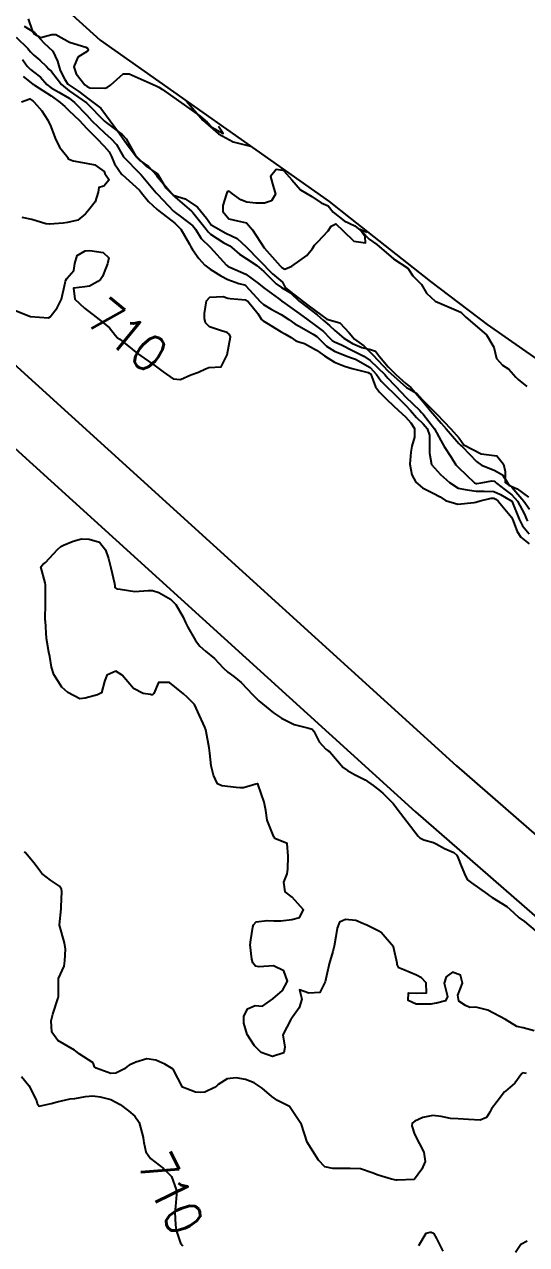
# Model space of a CAD drawing. Header units: metres. Extents: x 307586 to 320046, y 7427249 to 7434250.
# Drawn here: x 309234.7 to 309290.8, y 7432769.7 to 7432906.3 of the extents above; entities that cross this region are included whole.
import ezdxf
from ezdxf.enums import TextEntityAlignment as Align

# ---------------------------------------------------------------- set-up
doc = ezdxf.new("R2010")
doc.units = ezdxf.units.M
doc.header["$MEASUREMENT"] = 0
for name, color, linetype in [('Area', 45, 'Continuous'), ('Cotas', 45, 'Continuous'), ('Curvas de Nivel 1m', 11, 'Continuous'), ('Curvas de Nivel 5m', 15, 'Continuous'), ('Hidrografia', 140, 'Continuous'), ('Vias Primárias', 230, 'Continuous')]:
    doc.layers.add(name, color=color, linetype=linetype)
doc.styles.add('Style-STANDARD', font='STANDARD.shx')

msp = doc.modelspace()

# ---------------------------------------------------------------- linework, layer by layer
at = {"layer": 'Area'}
msp.add_polyline3d([(309239.24, 7432908.04, 705.91), (309243.14, 7432904.49, 706.15), (309268.74, 7432886.43, 706.05), (309271.08, 7432884.59, 706.22), (309280.06, 7432877.47, 706.15), (309286.41, 7432872.68, 706.28), (309293.91, 7432867.41, 706.16)], dxfattribs=at)
at = {"layer": 'Curvas de Nivel 1m', "flags": 128}
for points, elevation in [([(309235.09, 7432906.88), (309235.54, 7432905.56), (309235.76, 7432905.18), (309236.51, 7432904.79), (309237.76, 7432905.11), (309238.18, 7432905.11), (309239.74, 7432904.27), (309241.54, 7432903.69), (309241.73, 7432903.58), (309241.81, 7432903.49), (309241.82, 7432903.4), (309241.73, 7432903.27), (309240.66, 7432902.57), (309240.21, 7432901.51), (309240.48, 7432900.73), (309241.43, 7432899.49), (309241.69, 7432899.31), (309242, 7432899.17), (309243.69, 7432899.13), (309243.95, 7432899.21), (309244.29, 7432899.46), (309245.71, 7432900.72), (309246.41, 7432900.73), (309249.39, 7432899.39), (309249.69, 7432899.23), (309250.11, 7432898.97), (309254.34, 7432895.99), (309255.11, 7432895.33), (309255.63, 7432894.74), (309256.9, 7432894.03), (309256.38, 7432894.81)], 706), ([(309233.75, 7432904.82), (309235.07, 7432903.57), (309235.36, 7432903.2), (309235.73, 7432902.81), (309236.41, 7432902.25), (309237.14, 7432901.55), (309237.43, 7432901.26), (309237.71, 7432900.97), (309238.33, 7432900.17), (309238.84, 7432899.52), (309239.68, 7432898.83), (309241.62, 7432897.49), (309241.66, 7432897.45), (309243.59, 7432895.47), (309243.64, 7432895.42), (309243.84, 7432895.27), (309245.62, 7432893.92), (309246.06, 7432893.44), (309246.61, 7432892.43), (309247.19, 7432891.42), (309247.59, 7432891.03), (309248.55, 7432890.37), (309249.43, 7432889.39), (309249.57, 7432889.21), (309251.13, 7432887.37), (309251.54, 7432886.94), (309253.37, 7432885.35), (309253.52, 7432885.19), (309254.99, 7432883.33), (309255.21, 7432883.04), (309255.49, 7432882.78), (309256.97, 7432881.81), (309257.48, 7432881.55), (309257.65, 7432881.47), (309257.85, 7432881.29), (309258.73, 7432880.55), (309259.46, 7432880.06), (309260.65, 7432879.26), (309261.44, 7432878.59), (309262.82, 7432877.24), (309263.42, 7432876.82), (309264.42, 7432876.22), (309265.4, 7432875.3), (309265.51, 7432875.2), (309267.38, 7432873.74), (309268.07, 7432873.17), (309268.77, 7432872.57), (309269.36, 7432872), (309270.36, 7432871.14), (309271.35, 7432870.54), (309272.37, 7432870.09), (309273.34, 7432869.89), (309273.92, 7432869.69), (309274.36, 7432869.09), (309275.32, 7432867.94), (309276.17, 7432867.07), (309277.29, 7432866.07), (309277.87, 7432865.64), (309278.39, 7432865.04), (309279.27, 7432863.97), (309280.06, 7432863.02), (309281.24, 7432861.64), (309281.81, 7432861), (309283.22, 7432859.36), (309283.4, 7432859.17), (309283.62, 7432858.98), (309285.19, 7432857.36), (309285.76, 7432856.95), (309287.18, 7432856.38), (309288.11, 7432855.87), (309288.69, 7432854.92), (309288.91, 7432854.67), (309289.16, 7432854.46), (309290.49, 7432852.9), (309291.13, 7432852.03)], 707), ([(309234.46, 7432902.32), (309235.01, 7432901.57), (309235.35, 7432901.2), (309235.71, 7432900.93), (309236.48, 7432900.33), (309237.2, 7432899.54), (309237.69, 7432899.16), (309238.54, 7432898.67), (309239.67, 7432897.99), (309240.3, 7432897.5), (309241.65, 7432896.1), (309242.23, 7432895.48), (309243.62, 7432894.12), (309244.37, 7432893.46), (309244.96, 7432892.8), (309245.6, 7432891.69), (309245.76, 7432891.44), (309247.57, 7432889.56), (309247.65, 7432889.49), (309247.72, 7432889.42), (309248.65, 7432888.31), (309249.42, 7432887.39), (309249.48, 7432887.33), (309249.54, 7432887.26), (309251.33, 7432885.37), (309251.52, 7432885.2), (309252.1, 7432884.78), (309253.5, 7432883.72), (309253.79, 7432883.35), (309254.43, 7432882.28), (309255.45, 7432881.32), (309257.28, 7432879.3), (309257.45, 7432879.18), (309257.65, 7432879.1), (309259.44, 7432878.29), (309260.85, 7432877.26), (309261.42, 7432876.77), (309263.07, 7432875.57), (309263.4, 7432875.34), (309263.47, 7432875.3), (309263.56, 7432875.23), (309265.38, 7432873.91), (309266.37, 7432873.19), (309267.37, 7432872.47), (309268.09, 7432871.89), (309268.81, 7432871.16), (309269.08, 7432870.89), (309269.35, 7432870.72), (309270.1, 7432870.39), (309271.34, 7432869.77), (309272.61, 7432869.12), (309273.33, 7432868.64), (309274.94, 7432867.09), (309275.11, 7432866.89), (309275.3, 7432866.66), (309276.82, 7432865.06), (309277.28, 7432864.6), (309278.86, 7432863.04), (309279.05, 7432862.84), (309279.25, 7432862.63), (309280.49, 7432861.02), (309281.22, 7432859.7), (309281.6, 7432859.01), (309282.37, 7432857.83), (309282.89, 7432856.99), (309283.18, 7432856.66), (309284.03, 7432855.84), (309284.99, 7432854.96), (309285.16, 7432854.89), (309285.24, 7432854.88), (309285.71, 7432854.95), (309286.93, 7432855.18), (309287.16, 7432855.14), (309287.29, 7432855.07), (309287.44, 7432854.94), (309288.41, 7432854.18), (309289.15, 7432853.62), (309289.78, 7432852.9), (309290.55, 7432851.46), (309290.79, 7432850.89), (309290.89, 7432850.68)], 708), ([(309234.54, 7432900.42), (309235.62, 7432899.56), (309235.69, 7432899.51), (309235.81, 7432899.44), (309237.67, 7432898.26), (309238.68, 7432897.52), (309239.19, 7432897.05), (309239.65, 7432896.63), (309240.83, 7432895.5), (309241.63, 7432894.66), (309242.77, 7432893.48), (309243.6, 7432892.61), (309244.14, 7432892), (309244.42, 7432891.46), (309244.77, 7432890.64), (309245.57, 7432889.46), (309245.6, 7432889.44), (309247.55, 7432887.69), (309247.78, 7432887.42), (309248.56, 7432886.43), (309249.52, 7432885.53), (309249.7, 7432885.39), (309251.5, 7432884.02), (309252.17, 7432883.36), (309253.15, 7432881.68), (309253.3, 7432881.35), (309253.47, 7432881.06), (309254.19, 7432880.07), (309254.85, 7432879.33), (309255.45, 7432878.85), (309256.62, 7432878.12), (309257.43, 7432877.72), (309258.65, 7432877.28), (309259.27, 7432877.12), (309259.42, 7432877.01), (309261.02, 7432875.25), (309261.4, 7432874.9), (309262.24, 7432874.39), (309263.38, 7432873.78), (309264.25, 7432873.22), (309264.92, 7432872.75), (309265.37, 7432872.49), (309266.95, 7432871.6), (309267.35, 7432871.33), (309267.44, 7432871.26), (309267.52, 7432871.18), (309268.44, 7432870.26), (309269.34, 7432869.7), (309270.71, 7432869.14), (309271.33, 7432868.92), (309271.67, 7432868.78), (309273.31, 7432867.85), (309274.04, 7432867.1), (309274.54, 7432866.34), (309275.29, 7432865.6), (309275.87, 7432865.07), (309277.26, 7432863.67), (309277.82, 7432863.05), (309278.49, 7432862.28), (309279.24, 7432861.57), (309279.69, 7432861.03), (309279.95, 7432860.3), (309279.96, 7432859.02), (309279.94, 7432858.29), (309280.18, 7432857.02), (309281.17, 7432855.89), (309282.2, 7432855), (309283.15, 7432854.37), (309283.92, 7432854.21), (309285.15, 7432854.04), (309286.06, 7432854.04), (309287.15, 7432854), (309287.89, 7432853.67), (309289.14, 7432852.93), (309289.17, 7432852.91), (309289.2, 7432852.85), (309289.97, 7432850.9), (309290.35, 7432850.14), (309291.1, 7432849.27)], 709), ([(309263.57, 7432889.89), (309262.82, 7432890), (309262.18, 7432889.24), (309262.39, 7432888.41), (309262.76, 7432887.24), (309262.28, 7432886.5), (309261.53, 7432886.24), (309260.56, 7432886.24), (309259.53, 7432886.36), (309258.87, 7432886.61), (309257.94, 7432887.29), (309257.55, 7432887.58), (309257.33, 7432887.51), (309257.28, 7432887.3), (309256.86, 7432885.98), (309256.87, 7432885.31), (309257.51, 7432884.5), (309258.51, 7432884.28), (309259.5, 7432884.06), (309260.16, 7432883.26), (309261.47, 7432881.25), (309263.27, 7432879.23), (309263.45, 7432879.06), (309263.8, 7432878.87), (309264.55, 7432879.21), (309265.46, 7432879.83), (309266.26, 7432880.4), (309266.86, 7432881.19), (309267.11, 7432881.55), (309267.48, 7432881.92), (309268.61, 7432883.16), (309268.98, 7432883.68), (309269.5, 7432883.93), (309270.31, 7432883.14), (309271.48, 7432881.99), (309272.78, 7432881.81), (309272.76, 7432882.48), (309272.17, 7432883.34), (309272.96, 7432883.01)], 706), ([(309291.64, 7432793.67), (309290.43, 7432794), (309289.69, 7432794.15), (309288.44, 7432794.92), (309286.45, 7432795.98), (309285.11, 7432796.3), (309284.46, 7432796.28), (309283.99, 7432796.5), (309283.22, 7432796.98), (309283.13, 7432797.64), (309283.65, 7432798.97), (309283.42, 7432799.89), (309282.51, 7432800.21), (309281.82, 7432799.68), (309281.6, 7432799), (309281.96, 7432797.5), (309281.74, 7432797), (309280.73, 7432796.74), (309280.46, 7432796.7), (309280.09, 7432796.65), (309278.46, 7432796.63), (309277.58, 7432797.05), (309277.62, 7432797.91), (309278.48, 7432797.85), (309279.6, 7432797.9), (309279.58, 7432799.02), (309279.07, 7432799.6), (309278.5, 7432799.9), (309277.07, 7432800.49), (309276.51, 7432800.71), (309276.34, 7432801.06), (309276.34, 7432801.24), (309275.93, 7432803.07), (309274.56, 7432804.65), (309274.29, 7432804.81), (309273.71, 7432805.09), (309272.93, 7432805.47), (309272.57, 7432805.64), (309271.71, 7432805.98), (309270.57, 7432806.12), (309269.9, 7432805.81), (309269.65, 7432805.14), (309269.5, 7432804.2), (309269.29, 7432803.14), (309269.14, 7432802.54), (309268.73, 7432801.15), (309268.69, 7432800.97), (309268.5, 7432800.13), (309268.29, 7432799.15), (309267.68, 7432797.95), (309266.47, 7432797.86), (309265.42, 7432798.25), (309265.67, 7432797.19), (309265.4, 7432796.24), (309264.64, 7432795.2), (309264.56, 7432795.08), (309264.44, 7432794.94), (309263.57, 7432793.21), (309263.8, 7432791.81), (309263.68, 7432791.21), (309262.39, 7432790.77), (309261.15, 7432791.24), (309260.4, 7432791.96), (309259.59, 7432793.26), (309259.19, 7432794.51), (309259.2, 7432795.26), (309259.61, 7432796.1), (309260.46, 7432796.49), (309261.3, 7432796.4), (309262.46, 7432797.23), (309263.54, 7432798.16), (309264.1, 7432799.21), (309263.67, 7432800.38), (309262.51, 7432800.91), (309260.93, 7432800.83), (309260.51, 7432800.89), (309260.2, 7432801.25), (309260.1, 7432801.67), (309259.93, 7432803.26), (309259.97, 7432803.84), (309260.22, 7432805.25), (309260.29, 7432805.53), (309260.57, 7432805.84), (309261.8, 7432806), (309262.57, 7432805.96), (309263.32, 7432805.97), (309264.57, 7432806.11), (309265.42, 7432806.35), (309265.88, 7432807.19), (309264.6, 7432808.61), (309263.84, 7432809.21), (309263.67, 7432810.27), (309264.03, 7432811.21), (309264.12, 7432811.73), (309264.15, 7432813.21), (309264.06, 7432814.6), (309262.68, 7432815.19), (309262.63, 7432815.23), (309262.57, 7432815.34), (309261.82, 7432817.24), (309261.66, 7432818.3), (309261.48, 7432819.24), (309260.81, 7432821.19), (309260.79, 7432821.25), (309260.75, 7432821.29), (309260.71, 7432821.3), (309260.55, 7432821.25), (309259.17, 7432820.85), (309258.75, 7432820.85), (309258.36, 7432820.89), (309256.75, 7432821.08), (309256.28, 7432821.3), (309255.83, 7432822.25), (309255.55, 7432823.31), (309255.4, 7432824.71), (309255.34, 7432825.31), (309255.01, 7432827.13), (309254.96, 7432827.32), (309254.83, 7432827.64), (309254.06, 7432829.33), (309253.68, 7432830.15), (309252.87, 7432831), (309252.48, 7432831.35), (309250.89, 7432832.64), (309249.67, 7432832.61), (309249.14, 7432831.39), (309249.01, 7432831.25), (309248.87, 7432831.26), (309248.76, 7432831.28), (309247.94, 7432831.4), (309246.88, 7432831.94), (309245.62, 7432833.43), (309244.91, 7432833.88), (309243.9, 7432833.46), (309243.62, 7432832.73), (309243.3, 7432831.46), (309242.87, 7432831.24), (309241.47, 7432830.88), (309240.87, 7432830.8), (309239.52, 7432831.5), (309238.88, 7432832.11), (309237.97, 7432833.52), (309237.72, 7432834.33), (309237.52, 7432835.53), (309237.42, 7432836.02), (309237.14, 7432837.54), (309237.03, 7432839.48), (309237.03, 7432839.54), (309237.02, 7432839.59), (309237.06, 7432841.54), (309237.06, 7432841.61), (309237.06, 7432843.54), (309237.02, 7432843.78), (309236.52, 7432845.55), (309236.75, 7432845.84), (309237.05, 7432846.06), (309238.4, 7432847.52), (309238.74, 7432847.84), (309239.07, 7432847.98), (309240.13, 7432848.45), (309241.08, 7432848.68), (309241.92, 7432848.65), (309243.08, 7432848.32), (309243.76, 7432847.46), (309244.1, 7432846.5), (309244.35, 7432845.45), (309244.76, 7432843.7), (309244.78, 7432843.44), (309244.8, 7432843.24), (309245.01, 7432843.12), (309245.37, 7432843.07), (309247.01, 7432842.81), (309248.51, 7432842.9), (309249.01, 7432842.9), (309249.69, 7432842.7), (309251, 7432841.94), (309251.59, 7432841.36), (309252.41, 7432839.92), (309252.67, 7432839.35), (309252.96, 7432838.8), (309253.82, 7432837.34), (309254.28, 7432836.68), (309254.93, 7432836.14), (309255.94, 7432835.31), (309256.91, 7432834.28), (309257.41, 7432833.79), (309258.08, 7432833.28), (309258.89, 7432832.62), (309260.2, 7432831.26), (309260.87, 7432830.56), (309262.53, 7432829.23), (309262.85, 7432829.01), (309263.42, 7432828.65), (309264.83, 7432827.93), (309266.48, 7432827.53), (309266.83, 7432827.41), (309267.04, 7432827.18), (309267.63, 7432825.99), (309268.37, 7432825.16), (309268.64, 7432824.99), (309268.8, 7432824.86), (309270.32, 7432823.13), (309270.78, 7432822.77), (309271.56, 7432822.33), (309272.76, 7432821.72), (309273.66, 7432821.1), (309274.29, 7432820.63), (309274.74, 7432820.25), (309275.89, 7432819.07), (309276.72, 7432818.02), (309277.45, 7432817.05), (309278.69, 7432815.44), (309278.88, 7432815.23), (309279.31, 7432815.03), (309280.38, 7432814.71), (309280.68, 7432814.59), (309281.62, 7432814.05), (309282.67, 7432813.59), (309283, 7432813.32), (309283.15, 7432812.98), (309283.5, 7432812.12), (309283.98, 7432810.97), (309284.2, 7432810.53), (309284.63, 7432810.2), (309286.42, 7432808.94), (309286.61, 7432808.8), (309286.96, 7432808.58), (309288.59, 7432807.57), (309289.35, 7432806.91), (309289.98, 7432806.3), (309290.57, 7432805.87), (309291.75, 7432804.88)], 711)]:
    msp.add_lwpolyline(points, dxfattribs=dict(at, elevation=elevation))
at = {"layer": 'Curvas de Nivel 5m', "elevation": 710, "flags": 128}
for points in [[(309234.35, 7432897.58), (309235.31, 7432897.93), (309235.66, 7432897.67), (309235.79, 7432897.56), (309236.63, 7432896.57), (309237.29, 7432895.54), (309237.63, 7432894.82), (309238.13, 7432893.53), (309238.6, 7432892.52), (309239.42, 7432891.51), (309239.49, 7432891.41), (309239.59, 7432891.2), (309240.12, 7432890.97), (309241.59, 7432890.73), (309242.54, 7432890.53), (309243.58, 7432889.81), (309243.69, 7432889.58), (309243.76, 7432889.47), (309244.14, 7432888.88), (309243.55, 7432888.16), (309243.02, 7432888.01), (309242.93, 7432887.48), (309242.61, 7432886.41), (309241.87, 7432885.49), (309241.7, 7432885.3), (309241.52, 7432885.06), (309240.67, 7432884.34), (309239.5, 7432884.08), (309239.01, 7432884.01), (309237.5, 7432883.89), (309237.09, 7432883.95), (309235.51, 7432884.43), (309234.44, 7432884.64)], [(309233.38, 7432874.35), (309235.37, 7432873.56), (309237.37, 7432873.44), (309237.57, 7432873.54), (309238.36, 7432874.55), (309238.84, 7432875.52), (309239.23, 7432877.33), (309239.28, 7432877.51), (309239.31, 7432877.62), (309239.43, 7432877.82), (309240.21, 7432878.73), (309240.33, 7432879.5), (309240.58, 7432880.38), (309241.47, 7432880.93), (309241.99, 7432880.96), (309243.47, 7432880.74), (309244.13, 7432880.13), (309243.96, 7432879.46), (309243.82, 7432879.09), (309243.43, 7432878.04), (309243.2, 7432877.7), (309242.89, 7432877.48), (309241.95, 7432876.95), (309241.42, 7432876.88), (309240.19, 7432876.73), (309240.33, 7432875.5), (309241.39, 7432874.51), (309242.72, 7432873.48), (309243.37, 7432872.99), (309244.2, 7432872.29), (309244.88, 7432871.45), (309245.1, 7432871.2), (309245.35, 7432871.02), (309247.33, 7432869.42), (309249.31, 7432868.07), (309250.2, 7432867.38), (309251.3, 7432866.58), (309252.12, 7432866.54), (309253.3, 7432867.03), (309254.14, 7432867.34), (309254.91, 7432867.72), (309255.31, 7432867.87), (309256.68, 7432867.94), (309257.33, 7432869.3), (309257.72, 7432871.29), (309257.62, 7432871.56), (309257.36, 7432871.77), (309256.69, 7432871.98), (309255.36, 7432872.41), (309254.92, 7432872.88), (309254.8, 7432873.33), (309254.81, 7432873.9), (309255.03, 7432875.33), (309255.41, 7432875.72), (309256.9, 7432875.82), (309257.41, 7432875.63), (309257.68, 7432875.57), (309259.4, 7432875.43), (309259.65, 7432875.27), (309260.75, 7432873.89), (309261.19, 7432873.25), (309261.37, 7432873.08), (309261.74, 7432872.88), (309263.36, 7432871.87), (309263.77, 7432871.63), (309264.49, 7432871.21), (309265, 7432870.86), (309265.35, 7432870.74), (309265.99, 7432870.55), (309267.34, 7432869.81), (309267.71, 7432869.55), (309268.22, 7432869.17), (309269.32, 7432868.48), (309270.45, 7432868.01), (309271.31, 7432867.75), (309273.11, 7432867.31), (309273.3, 7432867.21), (309273.38, 7432867.11), (309273.9, 7432865.71), (309274.36, 7432865.09), (309275.27, 7432864.21), (309276.47, 7432863.07), (309277.25, 7432862.33), (309277.86, 7432861.67), (309278.28, 7432861.04), (309278.27, 7432860.09), (309277.98, 7432859.05), (309277.86, 7432858.39), (309277.76, 7432857.05), (309277.96, 7432855.84), (309278.43, 7432855.04), (309279.15, 7432854.41), (309280.35, 7432853.81), (309281.14, 7432853.4), (309281.75, 7432853), (309283.13, 7432852.56), (309284.94, 7432852.77), (309285.13, 7432852.81), (309285.25, 7432852.84), (309285.61, 7432852.96), (309286.85, 7432853.24), (309287.15, 7432853.23), (309287.35, 7432853.14), (309287.62, 7432852.93), (309289.12, 7432851.14), (309289.22, 7432850.91), (309289.73, 7432849.53), (309290.15, 7432848.9), (309291.08, 7432848.12)], [(309290.8, 7432788.89), (309290.37, 7432788.96), (309290.25, 7432788.89), (309289.47, 7432787.79), (309288.45, 7432786.92), (309288.34, 7432786.83), (309287.5, 7432785.76), (309286.88, 7432784.93), (309286.68, 7432784.57), (309286.31, 7432783.95), (309285.6, 7432783.66), (309284.31, 7432783.73), (309283.14, 7432783.8), (309282.31, 7432783.86), (309281.24, 7432784.07), (309280.31, 7432784.18), (309279.22, 7432783.94), (309278.31, 7432783.56), (309278.01, 7432783.34), (309277.96, 7432783.04), (309278.29, 7432782.09), (309278.85, 7432781.03), (309279.33, 7432780.09), (309279.48, 7432779.02), (309279.08, 7432778.19), (309278.28, 7432777.04), (309278.22, 7432777.01), (309276.34, 7432776.94), (309276.22, 7432776.95), (309275.72, 7432777.07), (309274.23, 7432777.51), (309273.56, 7432777.76), (309272.24, 7432778.21), (309271.09, 7432778.27), (309270.24, 7432778.24), (309269.14, 7432778.25), (309268.24, 7432778.44), (309267.56, 7432779.17), (309266.27, 7432781.18), (309265.63, 7432783.19), (309264.32, 7432785.2), (309262.97, 7432785.86), (309262.33, 7432786.31), (309261.25, 7432787.24), (309260.35, 7432787.82), (309259.4, 7432788.22), (309258.36, 7432788.39), (309257.36, 7432788.28), (309256.35, 7432787.66), (309256.16, 7432787.48), (309255.94, 7432787.3), (309254.85, 7432786.8), (309254.34, 7432786.74), (309253.81, 7432786.8), (309252.34, 7432787.35), (309251.3, 7432789.36), (309250.38, 7432789.94), (309249.38, 7432790.38), (309248.38, 7432790.53), (309247.13, 7432790.16), (309246.38, 7432789.82), (309246.15, 7432789.65), (309245.87, 7432789.42), (309244.89, 7432788.91), (309244.36, 7432788.87), (309242.69, 7432789.47), (309242.53, 7432789.63), (309242.38, 7432790.08), (309240.79, 7432791.09), (309240.39, 7432791.41), (309240.27, 7432791.49), (309238.41, 7432792.59), (309237.76, 7432793.52), (309237.68, 7432794.76), (309237.85, 7432795.52), (309238.46, 7432797.35), (309238.51, 7432797.51), (309238.49, 7432799.51), (309239.13, 7432800.88), (309239.22, 7432801.5), (309239.26, 7432802.78), (309239.15, 7432803.5), (309238.61, 7432805.46), (309238.61, 7432805.51), (309238.78, 7432807.31), (309238.8, 7432807.51), (309238.87, 7432809.24), (309238.84, 7432809.51), (309238.62, 7432809.85), (309237.61, 7432810.51), (309236.63, 7432811.27), (309236.4, 7432811.54), (309235.77, 7432812.43), (309234.82, 7432813.56), (309234.66, 7432813.63)], [(309234.36, 7432788.54), (309235.19, 7432787.55), (309236.02, 7432785.85), (309236.12, 7432785.54), (309236.32, 7432785.21), (309237.66, 7432785.52), (309238.33, 7432785.72), (309239.79, 7432786.03), (309240.33, 7432786.09), (309241.52, 7432786.29), (309242.33, 7432786.37), (309243.14, 7432786.27), (309244.33, 7432785.99), (309245.37, 7432785.43), (309246.32, 7432784.7), (309247.02, 7432784.12), (309247.5, 7432783.4), (309247.95, 7432781.72), (309248, 7432781.39), (309248.02, 7432781.15), (309248.26, 7432780.12), (309248.77, 7432779.38), (309250.24, 7432778.27), (309251.14, 7432777.36), (309251.66, 7432775.9), (309251.69, 7432775.36), (309251.55, 7432773.99), (309251.51, 7432773.36), (309251.56, 7432771.96), (309251.64, 7432771.36), (309252.14, 7432769.9), (309252.4, 7432769.61)], [(309278.76, 7432769.65), (309279.56, 7432771.02), (309280.03, 7432771.13), (309280.15, 7432771.13), (309280.38, 7432771.01), (309280.73, 7432770.42), (309281.44, 7432769)], [(309289.56, 7432768.9), (309290.14, 7432769.8), (309290.88, 7432770.15)]]:
    msp.add_lwpolyline(points, dxfattribs=at)
at = {"layer": 'Hidrografia'}
for points, elevation in [([(309234.67, 7432906.06), (309235.81, 7432905.33), (309236.84, 7432904.2), (309237.87, 7432903.27), (309238.39, 7432902.13), (309238.7, 7432901.1), (309239.21, 7432900.07), (309239.52, 7432899.55), (309240.76, 7432898.73), (309241.9, 7432897.9), (309243.24, 7432896.87), (309245.33, 7432894.06), (309246.16, 7432892.82), (309247.09, 7432891.58), (309248.33, 7432890.34), (309249.57, 7432889.52), (309250.5, 7432887.97), (309251.32, 7432887.14), (309252.66, 7432886.73), (309254.01, 7432885.8), (309255.04, 7432884.56), (309255.56, 7432883.84), (309257.21, 7432882.91), (309258.45, 7432882.29), (309259.48, 7432881.36), (309262.39, 7432878.35), (309263.52, 7432877.42), (309263.83, 7432876.8), (309264.76, 7432876.08), (309266.52, 7432874.74), (309268.48, 7432873.29), (309269.93, 7432872.88), (309270.96, 7432871.74), (309271.58, 7432871.02), (309272.61, 7432870.3), (309273.64, 7432869.26), (309275.3, 7432867.51), (309277.37, 7432865.63), (309278.51, 7432865.01), (309279.13, 7432864.29), (309280.78, 7432862.64), (309282.33, 7432860.99), (309283.26, 7432859.95), (309283.77, 7432859.23), (309285.73, 7432858.2), (309287.49, 7432857.99), (309288.21, 7432857.06), (309288.42, 7432856.24), (309288.42, 7432855), (309288.83, 7432854.69), (309289.76, 7432854.28), (309291, 7432853.35)], 715.41), ([(309252.8, 7432897.67), (309254.62, 7432895.55), (309256.36, 7432894.02), (309258.03, 7432893.12), (309259.94, 7432892.64)], 706.11), ([(309263.37, 7432890.22), (309264.58, 7432888.86), (309265.55, 7432887.75), (309266.8, 7432886.98), (309267.85, 7432886.29), (309268.61, 7432885.94), (309269.17, 7432885.25), (309270.42, 7432884.27), (309271.61, 7432883.7), (309272.38, 7432883.08), (309273.21, 7432882.24), (309274.05, 7432881.62), (309275.93, 7432880.02), (309277.53, 7432878.97), (309278.09, 7432878.14), (309279.06, 7432877.17), (309279.62, 7432876.19), (309280.59, 7432875.29), (309282.4, 7432874.52), (309283.44, 7432874.04), (309284, 7432873.48), (309286.31, 7432871.52), (309287.14, 7432870.13), (309287.42, 7432868.88), (309288.12, 7432868.11), (309288.81, 7432867.69), (309289.58, 7432866.79), (309289.86, 7432866.51), (309290.83, 7432865.75)], 706.07)]:
    msp.add_lwpolyline(points, dxfattribs=dict(at, elevation=elevation))
at = {"layer": 'Vias Primárias'}
for points in [[(309068.68, 7433019.19), (309110.51, 7432980.64), (309168.6, 7432927.64), (309228.14, 7432873.12), (309282.98, 7432823.29), (309329.07, 7432783.1), (309355.56, 7432762), (309388.93, 7432741.4), (309421.67, 7432726.94), (309443.65, 7432719.43), (309471.52, 7432713.02), (309511.46, 7432708.15)], [(309105.84, 7432975.56), (309163.95, 7432922.55), (309223.5, 7432868.03), (309278.39, 7432818.14), (309324.65, 7432777.8), (309351.58, 7432756.35), (309385.71, 7432735.28), (309419.16, 7432720.51), (309441.76, 7432712.78), (309470.33, 7432706.22), (309510.92, 7432701.26)]]:
    msp.add_lwpolyline(points, dxfattribs=at)

# ---------------------------------------------------------------- texts
at = {"layer": 'Cotas', "style": 'Style-STANDARD'}
for rotation, p in [(320.5859, (309246.21, 7432871.49, 710)), (295.9721, (309251.06, 7432775.49, 710))]:
    msp.add_text('710', height=4, rotation=rotation, dxfattribs=at).set_placement(p, align=Align.MIDDLE_CENTER)

doc.saveas('drawing.dxf')
